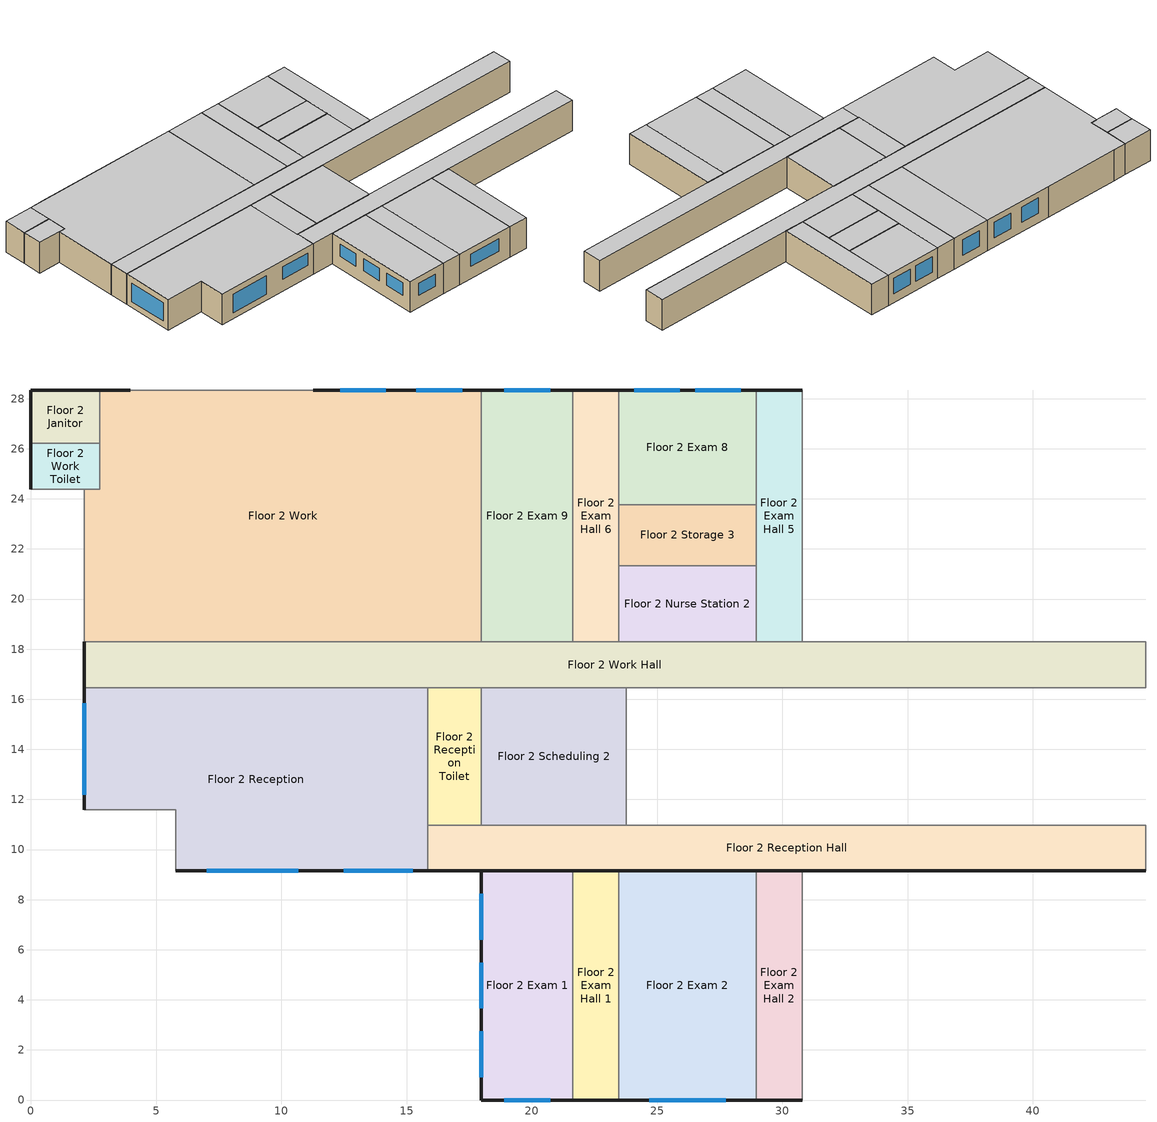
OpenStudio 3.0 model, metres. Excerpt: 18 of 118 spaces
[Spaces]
Floor 2 Exam 1
 floor adiabatic (INT-FLOOR-TOPSIDE): 21.64,9.14 21.64,0 17.98,0 17.98,9.14 z3.05
 wall outside (Steel Frame Non-res Ext Wall): 17.98,9.14 17.98,0 21.64,0 z3.05:6.1
 wall adiabatic (int-walls): 21.64,0 21.64,9.14 17.98,9.14 z3.05:6.1
 window (Window Non-res Fixed): 17.98,2.74 17.98,0.91 / 17.98,8.23 17.98,6.4 / 17.98,5.49 17.98,3.66 / 18.9,0 20.73,0 z4.27:5.49
 ceiling adiabatic (INT-FLOOR-UNDERSIDE): 21.64,0 21.64,9.14 17.98,9.14 17.98,0 z6.1
Floor 2 Reception Toilet
 floor adiabatic (INT-FLOOR-TOPSIDE): 17.98,16.46 17.98,10.97 15.85,10.97 15.85,16.46 z3.05
 wall adiabatic (int-walls): 17.98,10.97 17.98,16.46 15.85,16.46 15.85,10.97 17.98,10.97 z3.05:6.1
 ceiling adiabatic (INT-FLOOR-UNDERSIDE): 17.98,10.97 17.98,16.46 15.85,16.46 15.85,10.97 z6.1
Floor 2 Exam Hall 5
 floor adiabatic (INT-FLOOR-TOPSIDE): 30.78,28.35 30.78,18.29 28.96,18.29 28.96,28.35 z3.05
 wall outside (Steel Frame Non-res Ext Wall): 30.78,28.35 28.96,28.35 z3.05:6.1
 wall adiabatic (int-walls): 28.96,28.35 28.96,18.29 30.78,18.29 30.78,28.35 z3.05:6.1
 ceiling adiabatic (INT-FLOOR-UNDERSIDE): 30.78,18.29 30.78,28.35 28.96,28.35 28.96,18.29 z6.1
Floor 2 Work Hall
 floor adiabatic (INT-FLOOR-TOPSIDE): 44.5,18.29 44.5,16.46 2.13,16.46 2.13,18.29 z3.05
 wall outside (Steel Frame Non-res Ext Wall): 2.13,18.29 2.13,16.46 z3.05:6.1
 wall adiabatic (int-walls): 2.13,16.46 44.5,16.46 44.5,18.29 2.13,18.29 z3.05:6.1
 ceiling adiabatic (INT-FLOOR-UNDERSIDE): 44.5,16.46 44.5,18.29 2.13,18.29 2.13,16.46 z6.1
Floor 2 Storage 3
 floor adiabatic (INT-FLOOR-TOPSIDE): 28.96,23.77 28.96,21.34 23.47,21.34 23.47,23.77 z3.05
 wall adiabatic (int-walls): 23.47,21.34 28.96,21.34 28.96,23.77 23.47,23.77 23.47,21.34 z3.05:6.1
 ceiling adiabatic (INT-FLOOR-UNDERSIDE): 28.96,21.34 28.96,23.77 23.47,23.77 23.47,21.34 z6.1
Floor 2 Reception
 floor adiabatic (INT-FLOOR-TOPSIDE): 15.85,16.46 15.85,9.14 5.79,9.14 5.79,11.58 2.13,11.58 2.13,16.46 z3.05
 wall outside (Steel Frame Non-res Ext Wall): 5.79,9.14 15.85,9.14 / 2.13,16.46 2.13,11.58 z3.05:6.1
 wall adiabatic (int-walls): 15.85,9.14 15.85,16.46 2.13,16.46 z3.05:6.1
 wall to SW Stair (int-walls): 2.13,11.58 5.79,11.58 5.79,9.14 z3.05:6.1
 window (Window Non-res Fixed): 2.13,15.85 2.13,12.19 / 7.01,9.14 10.67,9.14 z3.66:5.49; 12.5,9.14 15.24,9.14 z4.27:5.49
 ceiling adiabatic (INT-FLOOR-UNDERSIDE): 15.85,9.14 15.85,16.46 2.13,16.46 2.13,11.58 5.79,11.58 5.79,9.14 z6.1
Floor 2 Reception Hall
 floor adiabatic (INT-FLOOR-TOPSIDE): 44.5,10.97 44.5,9.14 15.85,9.14 15.85,10.97 z3.05
 wall outside (Steel Frame Non-res Ext Wall): 15.85,9.14 44.5,9.14 z3.05:6.1
 wall adiabatic (int-walls): 44.5,9.14 44.5,10.97 15.85,10.97 15.85,9.14 z3.05:6.1
 ceiling adiabatic (INT-FLOOR-UNDERSIDE): 44.5,9.14 44.5,10.97 15.85,10.97 15.85,9.14 z6.1
Floor 2 Exam 9
 floor adiabatic (INT-FLOOR-TOPSIDE): 21.64,28.35 21.64,18.29 17.98,18.29 17.98,28.35 z3.05
 wall outside (Steel Frame Non-res Ext Wall): 21.64,28.35 17.98,28.35 z3.05:6.1
 wall adiabatic (int-walls): 17.98,28.35 17.98,18.29 21.64,18.29 21.64,28.35 z3.05:6.1
 window (Window Non-res Fixed): 20.73,28.35 18.9,28.35 z3.96:5.49
 ceiling adiabatic (INT-FLOOR-UNDERSIDE): 21.64,18.29 21.64,28.35 17.98,28.35 17.98,18.29 z6.1
Floor 2 Exam 2
 floor adiabatic (INT-FLOOR-TOPSIDE): 28.96,9.14 28.96,0 23.47,0 23.47,9.14 z3.05
 wall outside (Steel Frame Non-res Ext Wall): 23.47,0 28.96,0 z3.05:6.1
 wall adiabatic (int-walls): 28.96,0 28.96,9.14 23.47,9.14 23.47,0 z3.05:6.1
 window (Window Non-res Fixed): 24.69,0 27.74,0 z4.27:5.49
 ceiling adiabatic (INT-FLOOR-UNDERSIDE): 28.96,0 28.96,9.14 23.47,9.14 23.47,0 z6.1
Floor 2 Exam Hall 2
 floor adiabatic (INT-FLOOR-TOPSIDE): 30.78,9.14 30.78,0 28.96,0 28.96,9.14 z3.05
 wall outside (Steel Frame Non-res Ext Wall): 28.96,0 30.78,0 z3.05:6.1
 wall adiabatic (int-walls): 30.78,0 30.78,9.14 28.96,9.14 28.96,0 z3.05:6.1
 ceiling adiabatic (INT-FLOOR-UNDERSIDE): 30.78,0 30.78,9.14 28.96,9.14 28.96,0 z6.1
Floor 2 Nurse Station 2
 floor adiabatic (INT-FLOOR-TOPSIDE): 28.96,21.34 28.96,18.29 23.47,18.29 23.47,21.34 z3.05
 wall adiabatic (int-walls): 28.96,18.29 28.96,21.34 23.47,21.34 23.47,18.29 28.96,18.29 z3.05:6.1
 ceiling adiabatic (INT-FLOOR-UNDERSIDE): 28.96,18.29 28.96,21.34 23.47,21.34 23.47,18.29 z6.1
Floor 2 Exam Hall 1
 floor adiabatic (INT-FLOOR-TOPSIDE): 23.47,9.14 23.47,0 21.64,0 21.64,9.14 z3.05
 wall outside (Steel Frame Non-res Ext Wall): 21.64,0 23.47,0 z3.05:6.1
 wall adiabatic (int-walls): 23.47,0 23.47,9.14 21.64,9.14 21.64,0 z3.05:6.1
 ceiling adiabatic (INT-FLOOR-UNDERSIDE): 23.47,0 23.47,9.14 21.64,9.14 21.64,0 z6.1
Floor 2 Work Toilet
 floor adiabatic (INT-FLOOR-TOPSIDE): 2.74,26.21 2.74,24.38 0,24.38 0,26.21 z3.05
 wall outside (Steel Frame Non-res Ext Wall): 0,26.21 0,24.38 z3.05:6.1
 wall to NW Elevator (int-walls): 0,24.38 2.13,24.38 z3.05:6.1
 wall adiabatic (int-walls): 2.13,24.38 2.74,24.38 2.74,26.21 0,26.21 z3.05:6.1
 ceiling adiabatic (INT-FLOOR-UNDERSIDE): 2.74,24.38 2.74,26.21 0,26.21 0,24.38 z6.1
Floor 2 Janitor
 floor adiabatic (INT-FLOOR-TOPSIDE): 2.74,28.35 2.74,26.21 0,26.21 0,28.35 z3.05
 wall outside (Steel Frame Non-res Ext Wall): 2.74,28.35 0,28.35 0,26.21 z3.05:6.1
 wall adiabatic (int-walls): 0,26.21 2.74,26.21 2.74,28.35 z3.05:6.1
 ceiling adiabatic (INT-FLOOR-UNDERSIDE): 2.74,26.21 2.74,28.35 0,28.35 0,26.21 z6.1
Floor 2 Work
 floor adiabatic (INT-FLOOR-TOPSIDE): 17.98,28.35 17.98,18.29 2.13,18.29 2.13,24.38 2.74,24.38 2.74,28.35 z3.05
 wall outside (Steel Frame Non-res Ext Wall): 17.98,28.35 11.28,28.35 / 3.96,28.35 2.74,28.35 z3.05:6.1
 wall adiabatic (int-walls): 2.74,28.35 2.74,24.38 2.13,24.38 / 2.13,18.29 17.98,18.29 17.98,28.35 z3.05:6.1
 wall to NW Elevator (int-walls): 2.13,24.38 2.13,18.29 z3.05:6.1
 wall to NW Stair (int-walls): 11.28,28.35 3.96,28.35 z3.05:6.1
 window (Window Non-res Fixed): 17.22,28.35 15.39,28.35 / 14.17,28.35 12.34,28.35 z3.96:5.49
 ceiling adiabatic (INT-FLOOR-UNDERSIDE): 17.98,18.29 17.98,28.35 2.74,28.35 2.74,24.38 2.13,24.38 2.13,18.29 z6.1
Floor 2 Scheduling 2
 floor adiabatic (INT-FLOOR-TOPSIDE): 23.77,16.46 23.77,10.97 17.98,10.97 17.98,16.46 z3.05
 wall adiabatic (int-walls): 17.98,16.46 17.98,10.97 23.77,10.97 23.77,16.46 17.98,16.46 z3.05:6.1
 ceiling adiabatic (INT-FLOOR-UNDERSIDE): 23.77,10.97 23.77,16.46 17.98,16.46 17.98,10.97 z6.1
Floor 2 Exam Hall 6
 floor adiabatic (INT-FLOOR-TOPSIDE): 23.47,28.35 23.47,18.29 21.64,18.29 21.64,28.35 z3.05
 wall outside (Steel Frame Non-res Ext Wall): 23.47,28.35 21.64,28.35 z3.05:6.1
 wall adiabatic (int-walls): 21.64,28.35 21.64,18.29 23.47,18.29 23.47,28.35 z3.05:6.1
 ceiling adiabatic (INT-FLOOR-UNDERSIDE): 23.47,18.29 23.47,28.35 21.64,28.35 21.64,18.29 z6.1
Floor 2 Exam 8
 floor adiabatic (INT-FLOOR-TOPSIDE): 28.96,28.35 28.96,23.77 23.47,23.77 23.47,28.35 z3.05
 wall outside (Steel Frame Non-res Ext Wall): 28.96,28.35 23.47,28.35 z3.05:6.1
 wall adiabatic (int-walls): 23.47,28.35 23.47,23.77 28.96,23.77 28.96,28.35 z3.05:6.1
 window (Window Non-res Fixed): 25.91,28.35 24.08,28.35 / 28.35,28.35 26.52,28.35 z3.96:5.49
 ceiling adiabatic (INT-FLOOR-UNDERSIDE): 28.96,23.77 28.96,28.35 23.47,28.35 23.47,23.77 z6.1
[Site]
USA IL-CHICAGO-OHARE: Latitude {deg}=41.77; Longitude {deg}=-87.75; Time Zone {hr}=-6; Elevation {m}=190; Terrain=City
[Building]
Ref Bldg OutPatient New2004_v1.3_5.0: North Axis {deg}=0
[SizingPeriod:DesignDay] Barometric Pressure {Pa}=99063; Rain Indicator=0; Snow Indicator=0; Day of Month=21; Daylight Saving Time Indicator=0; Humidity Indicating Type=Wetbulb; Solar Model Indicator=ASHRAEClearSky
Name | Maximum Dry-Bulb Temperature {C} | Daily Dry-Bulb Temperature Range {deltaC} | Humidity Indicating Conditions at Maximum Dry-Bulb | Wind Speed {m/s} | Wind Direction {deg} | Sky Clearness | Month | Day Type
CHICAGO Ann Htg 99.6% Condns DB | -20.6 | 0 | -20.6 | 4.9 | 270 | 0 | 1 | WinterDesignDay
CHICAGO Ann Clg .4% Condns WB=>MDB | 31.2 | 10.7 | 25.5 | 5.3 | 230 | 1 | 7 | SummerDesignDay
[ClimateZones]
Climate Zone Institution Name 1=ASHRAE; Climate Zone Document Name 1=ANSI/ASHRAE Standard 169; Climate Zone Document Year 1=2006; Climate Zone Institution Name 2=CEC; Climate Zone Document Name 2=California Climate Zone Descriptions; Climate Zone Document Year 2=1995
[Construction]
Steel Frame Non-res Ext Wall: Wood Siding, Steel Frame NonRes Wall Insulation, 1/2IN Gypsum
int-walls: 1/2IN Gypsum, 1/2IN Gypsum
INT-FLOOR-TOPSIDE: MAT-CC05 4 HW CONCRETE, CP02 CARPET PAD
INT-FLOOR-UNDERSIDE: CP02 CARPET PAD, MAT-CC05 4 HW CONCRETE
Window Non-res Fixed: NonRes Fixed Assembly Window
InteriorFurnishings: Std Wood 6inch
[Material] Thermal Absorptance=0.9
Name | Roughness | Thickness {m} | Conductivity {W/m-K} | Density {kg/m3} | Specific Heat {J/kg-K} | Solar Absorptance | Visible Absorptance
Wood Siding | MediumSmooth | 0.01 | 0.11 | 544.62 | 1210 | 0.78 | 0.78
Steel Frame NonRes Wall Insulation | MediumRough | 0.0870565 | 0.049 | 265 | 836.8 | 0.7 | 0.7
1/2IN Gypsum | Smooth | 0.0127 | 0.16 | 784.9 | 830 | 0.92 | 0.92
MAT-CC05 4 HW CONCRETE | Rough | 0.1016 | 1.311 | 2240 | 836.8 | 0.7 | 0.7
Std Wood 6inch | MediumSmooth | 0.15 | 0.12 | 540 | 1210 | 0.7 | 0.7
[Material:NoMass]
CP02 CARPET PAD: Roughness=VeryRough; Thermal Resistance {m2-K/W}=0.2165; Thermal Absorptance=0.9; Solar Absorptance=0.7; Visible Absorptance=0.8
[WindowMaterial:SimpleGlazingSystem]
NonRes Fixed Assembly Window: U-Factor {W/m2-K}=3.23646; Solar Heat Gain Coefficient=0.39
[ThermalZone] Multiplier=1; Use Ideal Air Loads=No
Name | Thermostat
Floor 2 Exam Hall 2 Thermal Zone | ThermostatSetpoint:DualSetpoint #50
Floor 2 Exam 1 Thermal Zone | ThermostatSetpoint:DualSetpoint #51
Floor 2 Exam 2 Thermal Zone | ThermostatSetpoint:DualSetpoint #52
Floor 2 Exam 8 Thermal Zone | ThermostatSetpoint:DualSetpoint #58
Floor 2 Exam 9 Thermal Zone | ThermostatSetpoint:DualSetpoint #59
Floor 2 Exam Hall 1 Thermal Zone | ThermostatSetpoint:DualSetpoint #60
Floor 2 Exam Hall 5 Thermal Zone | ThermostatSetpoint:DualSetpoint #63
Floor 2 Exam Hall 6 Thermal Zone | ThermostatSetpoint:DualSetpoint #64
Floor 2 Janitor Thermal Zone; Floor 2 Reception Toilet Thermal Zone; Floor 2 Storage 3 Thermal Zone; Floor 2 Work Toilet Thermal Zone
Floor 2 Nurse Station 2 Thermal Zone | ThermostatSetpoint:DualSetpoint #67
Floor 2 Reception Thermal Zone | ThermostatSetpoint:DualSetpoint #70
Floor 2 Reception Hall Thermal Zone | ThermostatSetpoint:DualSetpoint #71
Floor 2 Scheduling 2 Thermal Zone | ThermostatSetpoint:DualSetpoint #73
Floor 2 Work Thermal Zone | ThermostatSetpoint:DualSetpoint #74
Floor 2 Work Hall Thermal Zone | ThermostatSetpoint:DualSetpoint #75
[Space] Part of Total Floor Area=Yes
Name | Thermal Zone | Design Specification Outdoor Air Object
Floor 2 Exam Hall 2 | Floor 2 Exam Hall 2 Thermal Zone | SZ DSOA Floor 2 Exam Hall 2
Floor 2 Exam 1 | Floor 2 Exam 1 Thermal Zone | SZ DSOA Floor 2 Exam 1
Floor 2 Exam 2 | Floor 2 Exam 2 Thermal Zone | SZ DSOA Floor 2 Exam 2
Floor 2 Exam 8 | Floor 2 Exam 8 Thermal Zone | SZ DSOA Floor 2 Exam 8
Floor 2 Exam 9 | Floor 2 Exam 9 Thermal Zone | SZ DSOA Floor 2 Exam 9
Floor 2 Exam Hall 1 | Floor 2 Exam Hall 1 Thermal Zone | SZ DSOA Floor 2 Exam Hall 1
Floor 2 Exam Hall 5 | Floor 2 Exam Hall 5 Thermal Zone | SZ DSOA Floor 2 Exam Hall 5
Floor 2 Exam Hall 6 | Floor 2 Exam Hall 6 Thermal Zone | SZ DSOA Floor 2 Exam Hall 6
Floor 2 Janitor | Floor 2 Janitor Thermal Zone
Floor 2 Nurse Station 2 | Floor 2 Nurse Station 2 Thermal Zone | SZ DSOA Floor 2 Nurse Station 2
Floor 2 Reception | Floor 2 Reception Thermal Zone | SZ DSOA Floor 2 Reception
Floor 2 Reception Hall | Floor 2 Reception Hall Thermal Zone | SZ DSOA Floor 2 Reception Hall
Floor 2 Reception Toilet | Floor 2 Reception Toilet Thermal Zone
Floor 2 Scheduling 2 | Floor 2 Scheduling 2 Thermal Zone | SZ DSOA Floor 2 Scheduling 2
Floor 2 Storage 3 | Floor 2 Storage 3 Thermal Zone
Floor 2 Work | Floor 2 Work Thermal Zone | SZ DSOA Floor 2 Work
Floor 2 Work Hall | Floor 2 Work Hall Thermal Zone | SZ DSOA Floor 2 Work Hall
Floor 2 Work Toilet | Floor 2 Work Toilet Thermal Zone
[ThermostatSetpoint:DualSetpoint] Heating Setpoint Temperature Schedule=HTGSETP_SCH; Cooling Setpoint Temperature Schedule=CLGSETP_SCH
ThermostatSetpoint:DualSetpoint #50; ThermostatSetpoint:DualSetpoint #51; ThermostatSetpoint:DualSetpoint #52; ThermostatSetpoint:DualSetpoint #58; ThermostatSetpoint:DualSetpoint #59; ThermostatSetpoint:DualSetpoint #60; ThermostatSetpoint:DualSetpoint #63; ThermostatSetpoint:DualSetpoint #64; ThermostatSetpoint:DualSetpoint #67; ThermostatSetpoint:DualSetpoint #70; ThermostatSetpoint:DualSetpoint #71; ThermostatSetpoint:DualSetpoint #73; ThermostatSetpoint:DualSetpoint #74; ThermostatSetpoint:DualSetpoint #75
[Lights:Definition] Design Level Calculation Method=Watts/Area; Fraction Radiant=0.7; Fraction Visible=0.2; Return Air Fraction=0; Return Air Fraction Calculated from Plenum Temperature=No
Name | Watts per Space Floor Area {W/m2}
Floor 2 Exam Hall 1_Lights Definition; Floor 2 Exam Hall 2_Lights Definition; Floor 2 Exam Hall 5_Lights Definition; Floor 2 Exam Hall 6_Lights Definition; Floor 2 Nurse Station 2_Lights Definition; Floor 2 Reception Hall_Lights Definition; Floor 2 Work Hall_Lights Definition | 10.76
Floor 2 Exam 1_Lights Definition; Floor 2 Exam 2_Lights Definition; Floor 2 Exam 8_Lights Definition; Floor 2 Exam 9_Lights Definition | 16.15
Floor 2 Janitor_Lights Definition; Floor 2 Reception Toilet_Lights Definition; Floor 2 Storage 3_Lights Definition; Floor 2 Work Toilet_Lights Definition | 9.69
Floor 2 Reception_Lights Definition | 13.99
Floor 2 Scheduling 2_Lights Definition; Floor 2 Work_Lights Definition | 11.84
[Lights] Schedule=BLDG_LIGHT_SCH; Fraction Replaceable=1
Name | Lights Definition | Space or SpaceType
Floor 2 Exam Hall 1_Lights | Floor 2 Exam Hall 1_Lights Definition | Floor 2 Exam Hall 1
Floor 2 Exam 1_Lights | Floor 2 Exam 1_Lights Definition | Floor 2 Exam 1
Floor 2 Exam 2_Lights | Floor 2 Exam 2_Lights Definition | Floor 2 Exam 2
Floor 2 Exam 8_Lights | Floor 2 Exam 8_Lights Definition | Floor 2 Exam 8
Floor 2 Exam 9_Lights | Floor 2 Exam 9_Lights Definition | Floor 2 Exam 9
Floor 2 Exam Hall 2_Lights | Floor 2 Exam Hall 2_Lights Definition | Floor 2 Exam Hall 2
Floor 2 Exam Hall 5_Lights | Floor 2 Exam Hall 5_Lights Definition | Floor 2 Exam Hall 5
Floor 2 Exam Hall 6_Lights | Floor 2 Exam Hall 6_Lights Definition | Floor 2 Exam Hall 6
Floor 2 Janitor_Lights | Floor 2 Janitor_Lights Definition | Floor 2 Janitor
Floor 2 Nurse Station 2_Lights | Floor 2 Nurse Station 2_Lights Definition | Floor 2 Nurse Station 2
Floor 2 Reception Hall_Lights | Floor 2 Reception Hall_Lights Definition | Floor 2 Reception Hall
Floor 2 Reception Toilet_Lights | Floor 2 Reception Toilet_Lights Definition | Floor 2 Reception Toilet
Floor 2 Reception_Lights | Floor 2 Reception_Lights Definition | Floor 2 Reception
Floor 2 Scheduling 2_Lights | Floor 2 Scheduling 2_Lights Definition | Floor 2 Scheduling 2
Floor 2 Storage 3_Lights | Floor 2 Storage 3_Lights Definition | Floor 2 Storage 3
Floor 2 Work Hall_Lights | Floor 2 Work Hall_Lights Definition | Floor 2 Work Hall
Floor 2 Work Toilet_Lights | Floor 2 Work Toilet_Lights Definition | Floor 2 Work Toilet
Floor 2 Work_Lights | Floor 2 Work_Lights Definition | Floor 2 Work
[DesignSpecification:OutdoorAir]
Name | Outdoor Air Flow per Person {m3/s-person} | Outdoor Air Flow per Floor Area {m3/s-m2}
SZ DSOA Floor 2 Scheduling 2; SZ DSOA Floor 2 Nurse Station 2; SZ DSOA Floor 2 Work | 0.01
SZ DSOA Floor 2 Exam 1; SZ DSOA Floor 2 Exam 2; SZ DSOA Floor 2 Exam 8; SZ DSOA Floor 2 Exam 9 |  | 0.001524
SZ DSOA Floor 2 Exam Hall 1; SZ DSOA Floor 2 Exam Hall 2; SZ DSOA Floor 2 Exam Hall 5; SZ DSOA Floor 2 Exam Hall 6; SZ DSOA Floor 2 Reception Hall; SZ DSOA Floor 2 Work Hall |  | 0.000254
SZ DSOA Floor 2 Reception | 0.007079
[InternalMass:Definition] Construction=InteriorFurnishings; Design Level Calculation Method=SurfaceArea
Name | Surface Area {m2}
Floor 2 Exam Hall 2 Internal Mass Definition; Floor 2 Exam Hall 1 Internal Mass Definition; Floor 2 Nurse Station 2 Internal Mass Definition | 33.4451
Floor 2 Exam 8 Internal Mass Definition | 50.1676
Floor 2 Reception Hall Internal Mass Definition | 104.7946
Floor 2 Exam 1 Internal Mass Definition | 66.8902
Floor 2 Exam 2 Internal Mass Definition | 100.3353
Floor 2 Exam 9 Internal Mass Definition | 73.5792
Floor 2 Exam Hall 5 Internal Mass Definition; Floor 2 Exam Hall 6 Internal Mass Definition | 36.7896
Floor 2 Janitor Internal Mass Definition | 11.7058
Floor 2 Reception Internal Mass Definition | 182.8332
Floor 2 Reception Toilet Internal Mass Definition | 23.4116
Floor 2 Scheduling 2 Internal Mass Definition | 63.5457
Floor 2 Storage 3 Internal Mass Definition | 26.7561
Floor 2 Work Hall Internal Mass Definition | 154.9623
Floor 2 Work Internal Mass Definition | 314.0123
Floor 2 Work Toilet Internal Mass Definition | 10.0335
[InternalMass] Multiplier=1
Name | Internal Mass Definition | Space or SpaceType
Floor 2 Exam Hall 2 Internal Mass | Floor 2 Exam Hall 2 Internal Mass Definition | Floor 2 Exam Hall 2
Floor 2 Exam 8 Internal Mass | Floor 2 Exam 8 Internal Mass Definition | Floor 2 Exam 8
Floor 2 Reception Hall Internal Mass | Floor 2 Reception Hall Internal Mass Definition | Floor 2 Reception Hall
Floor 2 Exam 1 Internal Mass | Floor 2 Exam 1 Internal Mass Definition | Floor 2 Exam 1
Floor 2 Exam 2 Internal Mass | Floor 2 Exam 2 Internal Mass Definition | Floor 2 Exam 2
Floor 2 Exam 9 Internal Mass | Floor 2 Exam 9 Internal Mass Definition | Floor 2 Exam 9
Floor 2 Exam Hall 1 Internal Mass | Floor 2 Exam Hall 1 Internal Mass Definition | Floor 2 Exam Hall 1
Floor 2 Exam Hall 5 Internal Mass | Floor 2 Exam Hall 5 Internal Mass Definition | Floor 2 Exam Hall 5
Floor 2 Exam Hall 6 Internal Mass | Floor 2 Exam Hall 6 Internal Mass Definition | Floor 2 Exam Hall 6
Floor 2 Janitor Internal Mass | Floor 2 Janitor Internal Mass Definition | Floor 2 Janitor
Floor 2 Nurse Station 2 Internal Mass | Floor 2 Nurse Station 2 Internal Mass Definition | Floor 2 Nurse Station 2
Floor 2 Reception Internal Mass | Floor 2 Reception Internal Mass Definition | Floor 2 Reception
Floor 2 Reception Toilet Internal Mass | Floor 2 Reception Toilet Internal Mass Definition | Floor 2 Reception Toilet
Floor 2 Scheduling 2 Internal Mass | Floor 2 Scheduling 2 Internal Mass Definition | Floor 2 Scheduling 2
Floor 2 Storage 3 Internal Mass | Floor 2 Storage 3 Internal Mass Definition | Floor 2 Storage 3
Floor 2 Work Hall Internal Mass | Floor 2 Work Hall Internal Mass Definition | Floor 2 Work Hall
Floor 2 Work Internal Mass | Floor 2 Work Internal Mass Definition | Floor 2 Work
Floor 2 Work Toilet Internal Mass | Floor 2 Work Toilet Internal Mass Definition | Floor 2 Work Toilet
[ElectricEquipment:Definition] Fraction Latent=0
Name | Design Level Calculation Method | Watts per Space Floor Area {W/m2} | Fraction Radiant | Fraction Lost | Design Level {W}
Floor 2 Work Toilet_PlugMisc_Equip Definition; Floor 2 Reception Toilet_PlugMisc_Equip Definition | Watts/Area | 4.31 | 0.3 | 0.7
Floor 2 Work Hall_PlugMisc_Equip Definition; Floor 2 Exam Hall 1_PlugMisc_Equip Definition; Floor 2 Exam Hall 2_PlugMisc_Equip Definition; Floor 2 Exam Hall 5_PlugMisc_Equip Definition; Floor 2 Exam Hall 6_PlugMisc_Equip Definition; Floor 2 Reception Hall_PlugMisc_Equip Definition | Watts/Area | 4.31 | 0.5 | 0
Floor 2 Exam 1_PlugMisc_Equip Definition; Floor 2 Exam 2_PlugMisc_Equip Definition; Floor 2 Exam 8_PlugMisc_Equip Definition; Floor 2 Exam 9_PlugMisc_Equip Definition; Floor 2 Reception_PlugMisc_Equip Definition; Floor 2 Scheduling 2_PlugMisc_Equip Definition; Floor 2 Work_PlugMisc_Equip Definition | Watts/Area | 11.84 | 0.5 | 0
Floor 2 Nurse Station 2_PlugMisc_Equip Definition | Watts/Area | 21.53 | 0.5 | 0
Floor 2 Reception Toilet_ZoneExhaustFans Definition | EquipmentLevel |  | 0 | 1 | 36.6531
Floor 2 Work Toilet_ZoneExhaustFans Definition | EquipmentLevel |  | 0 | 1 | 15.7101
[ElectricEquipment]
Name | Electric Equipment Definition | Space or SpaceType | Schedule
Floor 2 Work Toilet_PlugMisc_Equip | Floor 2 Work Toilet_PlugMisc_Equip Definition | Floor 2 Work Toilet | BLDG_EQUIP_SCH
Floor 2 Work Hall_PlugMisc_Equip | Floor 2 Work Hall_PlugMisc_Equip Definition | Floor 2 Work Hall | BLDG_EQUIP_SCH
Floor 2 Exam 1_PlugMisc_Equip | Floor 2 Exam 1_PlugMisc_Equip Definition | Floor 2 Exam 1 | BLDG_EQUIP_SCH
Floor 2 Exam 2_PlugMisc_Equip | Floor 2 Exam 2_PlugMisc_Equip Definition | Floor 2 Exam 2 | BLDG_EQUIP_SCH
Floor 2 Exam 8_PlugMisc_Equip | Floor 2 Exam 8_PlugMisc_Equip Definition | Floor 2 Exam 8 | BLDG_EQUIP_SCH
Floor 2 Exam 9_PlugMisc_Equip | Floor 2 Exam 9_PlugMisc_Equip Definition | Floor 2 Exam 9 | BLDG_EQUIP_SCH
Floor 2 Exam Hall 1_PlugMisc_Equip | Floor 2 Exam Hall 1_PlugMisc_Equip Definition | Floor 2 Exam Hall 1 | BLDG_EQUIP_SCH
Floor 2 Exam Hall 2_PlugMisc_Equip | Floor 2 Exam Hall 2_PlugMisc_Equip Definition | Floor 2 Exam Hall 2 | BLDG_EQUIP_SCH
Floor 2 Exam Hall 5_PlugMisc_Equip | Floor 2 Exam Hall 5_PlugMisc_Equip Definition | Floor 2 Exam Hall 5 | BLDG_EQUIP_SCH
Floor 2 Exam Hall 6_PlugMisc_Equip | Floor 2 Exam Hall 6_PlugMisc_Equip Definition | Floor 2 Exam Hall 6 | BLDG_EQUIP_SCH
Floor 2 Nurse Station 2_PlugMisc_Equip | Floor 2 Nurse Station 2_PlugMisc_Equip Definition | Floor 2 Nurse Station 2 | BLDG_EQUIP_SCH
Floor 2 Reception Hall_PlugMisc_Equip | Floor 2 Reception Hall_PlugMisc_Equip Definition | Floor 2 Reception Hall | BLDG_EQUIP_SCH
Floor 2 Reception Toilet_PlugMisc_Equip | Floor 2 Reception Toilet_PlugMisc_Equip Definition | Floor 2 Reception Toilet | BLDG_EQUIP_SCH
Floor 2 Reception Toilet_ZoneExhaustFans | Floor 2 Reception Toilet_ZoneExhaustFans Definition | Floor 2 Reception Toilet | AHU-2_Fan_Sch
Floor 2 Reception_PlugMisc_Equip | Floor 2 Reception_PlugMisc_Equip Definition | Floor 2 Reception | BLDG_EQUIP_SCH
Floor 2 Scheduling 2_PlugMisc_Equip | Floor 2 Scheduling 2_PlugMisc_Equip Definition | Floor 2 Scheduling 2 | BLDG_EQUIP_SCH
Floor 2 Work Toilet_ZoneExhaustFans | Floor 2 Work Toilet_ZoneExhaustFans Definition | Floor 2 Work Toilet | AHU-2_Fan_Sch
Floor 2 Work_PlugMisc_Equip | Floor 2 Work_PlugMisc_Equip Definition | Floor 2 Work | BLDG_EQUIP_SCH
[SpaceInfiltration:DesignFlowRate] Schedule=INFIL_SCH; Design Flow Rate Calculation Method=Flow/ExteriorWallArea; Flow per Exterior Surface Area {m3/s-m2}=0.000302; Constant Term Coefficient=1; Temperature Term Coefficient=0; Velocity Term Coefficient=0; Velocity Squared Term Coefficient=0
Name | Space or SpaceType
Floor 2 Reception_Infiltration | Floor 2 Reception
Floor 2 Exam 1_Infiltration | Floor 2 Exam 1
Floor 2 Exam 2_Infiltration | Floor 2 Exam 2
Floor 2 Exam 8_Infiltration | Floor 2 Exam 8
Floor 2 Exam 9_Infiltration | Floor 2 Exam 9
Floor 2 Janitor_Infiltration | Floor 2 Janitor
Floor 2 Work Toilet_Infiltration | Floor 2 Work Toilet
Floor 2 Work_Infiltration | Floor 2 Work
[People:Definition] Number of People Calculation Method=Area/Person; Fraction Radiant=0.3; Enable ASHRAE 55 Comfort Warnings=No; Mean Radiant Temperature Calculation Type=ZoneAveraged; Thermal Comfort Model Type 1=FANGER
Name | Space Floor Area per Person {m2/person}
Floor 2 Reception People Definition | 3.33
Floor 2 Exam 1 People Definition; Floor 2 Exam 2 People Definition; Floor 2 Exam 8 People Definition; Floor 2 Exam 9 People Definition; Floor 2 Nurse Station 2 People Definition | 5
Floor 2 Scheduling 2 People Definition; Floor 2 Work People Definition | 20
[People] Number of People Schedule=BLDG_OCC_SCH; Activity Level Schedule=ACTIVITY_SCH; Work Efficiency Schedule=WORK_EFF_SCH; Clothing Insulation Schedule=CLOTHING_SCH; Air Velocity Schedule=AIR_VELO_SCH; Multiplier=1
Name | People Definition | Space or SpaceType
Floor 2 Reception People | Floor 2 Reception People Definition | Floor 2 Reception
Floor 2 Exam 1 People | Floor 2 Exam 1 People Definition | Floor 2 Exam 1
Floor 2 Exam 2 People | Floor 2 Exam 2 People Definition | Floor 2 Exam 2
Floor 2 Exam 8 People | Floor 2 Exam 8 People Definition | Floor 2 Exam 8
Floor 2 Exam 9 People | Floor 2 Exam 9 People Definition | Floor 2 Exam 9
Floor 2 Nurse Station 2 People | Floor 2 Nurse Station 2 People Definition | Floor 2 Nurse Station 2
Floor 2 Scheduling 2 People | Floor 2 Scheduling 2 People Definition | Floor 2 Scheduling 2
Floor 2 Work People | Floor 2 Work People Definition | Floor 2 Work
[Exterior:Lights:Definition]
Exterior Facade Lighting Definition: Design Level {W}=14095
[Exterior:Lights]
Exterior Facade Lighting: Exterior Lights Definition=Exterior Facade Lighting Definition; Schedule=ALWAYS_ON; Control Option=AstronomicalClock
[Schedule:Compact]
HTGSETP_SCH: Through: 12/31, For: Weekdays SummerDesignDay, Until: 05:00, 18.3, Until: 18:00, 21.1, Until: 24:00, 18.3, For: Saturdays WinterDesignDay, Until: 07:00, 18.3, Until: 15:00, 21.1, Until: 24:00, 18.3, For: AllOtherDays, Until: 24:00, 18.3
CLGSETP_SCH: Through: 12/31, For: Weekdays SummerDesignDay, Until: 05:00, 25, Until: 18:00, 22.2, Until: 24:00, 25, For: Saturdays WinterDesignDay, Until: 07:00, 25, Until: 15:00, 22.2, Until: 24:00, 25, For: AllOtherDays, Until: 24:00, 25
BLDG_LIGHT_SCH: Through: 12/31, For: Weekdays SummerDesignDay, Until: 04:00, 0.1, Until: 06:00, 0.3, Until: 07:00, 0.6, Until: 18:00, 0.9, Until: 20:00, 0.6, Until: 22:00, 0.3, Until: 24:00, 0.1, For: Saturday, Until: 07:00, 0.1, Until: 09:00, 0.3, Until: 15:00, 0.4, Until: 20:00, 0.3, Until: 24:00, 0.1, For: AllOtherDays, Until: 08:00, 0.05, Until: 17:00, 0.1, Until: 24:00, 0.05
ALWAYS_ON: Through: 12/31, For: AllDays, Until: 24:00, 1
BLDG_EQUIP_SCH: Through: 12/31, For: Weekdays SummerDesignDay, Until: 04:00, 0.3, Until: 06:00, 0.5, Until: 18:00, 1, Until: 20:00, 0.5, Until: 24:00, 0.3, For: Saturday, Until: 07:00, 0.3, Until: 09:00, 0.5, Until: 15:00, 0.8, Until: 20:00, 0.5, Until: 24:00, 0.3, For: AllOtherDays, Until: 08:00, 0.3, Until: 17:00, 0.5, Until: 24:00, 0.3
INFIL_SCH: Through: 12/31, For: SummerDesignDay WinterDesignDay, Until: 24:00, 1, For: AllOtherDays, Until: 24:00, 0.5
BLDG_OCC_SCH: Through: 12/31, For: Weekdays SummerDesignDay, Until: 04:00, 0.05, Until: 06:00, 0.2, Until: 07:00, 0.5, Until: 18:00, 0.9, Until: 20:00, 0.5, Until: 22:00, 0.2, Until: 24:00, 0.05, For: Saturday, Until: 07:00, 0.05, Until: 09:00, 0.2, Until: 15:00, 0.3, Until: 20:00, 0.2, Until: 24:00, 0.05, For: AllOtherDays, Until: 08:00, 0, Until: 17:00, 0.05, Until: 24:00, 0
ACTIVITY_SCH: Through: 12/31, For: AllDays, Until: 24:00, 120
WORK_EFF_SCH: Through: 12/31, For: AllDays, Until: 24:00, 0
CLOTHING_SCH: Through: 04/30, For: AllDays, Until: 24:00, 1, Through: 09/30, For: AllDays, Until: 24:00, 0.5, Through: 12/31, For: AllDays, Until: 24:00, 1
AIR_VELO_SCH: Through: 12/31, For: AllDays, Until: 24:00, 0.2
AHU-2_Fan_Sch: Through: 12/31, For: Weekdays Saturday, Until: 06:00, 0, Until: 18:00, 1, Until: 24:00, 0, For: SummerDesignDay WinterDesignDay, Until: 24:00, 1, For: AllOtherDays, Until: 24:00, 0
